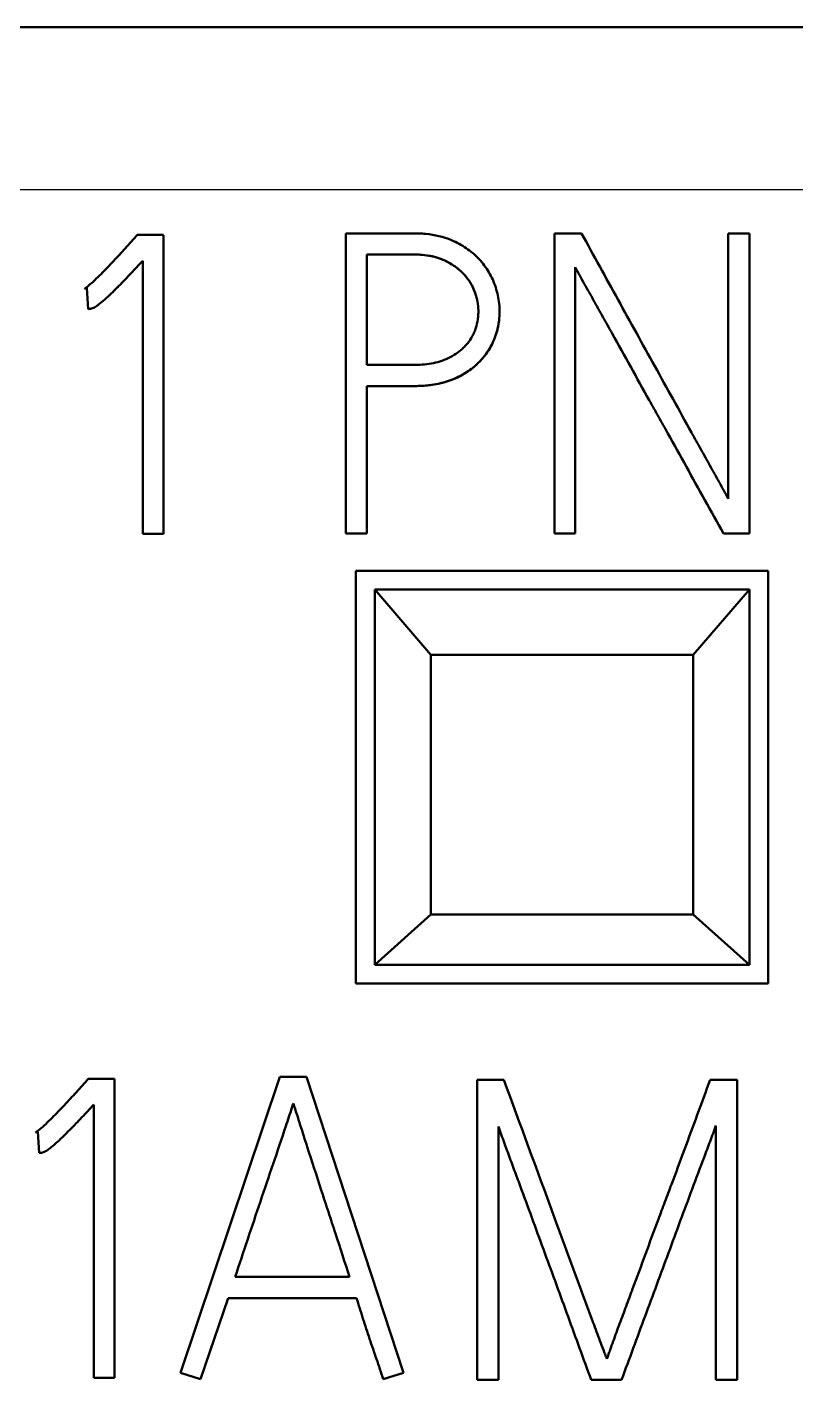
# Model space of a CAD drawing. Header units: millimetres. Extents: x 0 to 841, y 0 to 594.
# Drawn here: x 124.43 to 128.53, y 304.72 to 311.94 of the extents above; entities that cross this region are included whole.
import ezdxf

# ---------------------------------------------------------------- set-up
doc = ezdxf.new("R2010")
doc.units = ezdxf.units.MM
doc.layers.add('1', color=7, linetype='Continuous')

msp = doc.modelspace()

# ---------------------------------------------------------------- linework, layer by layer
at = {"layer": '1', "color": 7, "linetype": 'Continuous', "lineweight": 50}
for p, q in [((139.6826, 311.9369), (114.8826, 311.9369)), ((125.0157, 310.8282), (125.0001, 310.8103)), ((125.1555, 310.8282), (125.0157, 310.8282)), ((125.1555, 309.2345), (125.1555, 310.828)), ((126.1278, 310.8368), (126.1278, 309.2368)), ((127.3861, 310.8369), (127.2418, 310.8369)), ((127.2418, 310.8368), (127.2418, 309.2368)), ((128.2826, 310.8369), (128.1695, 310.8369)), ((128.1695, 310.8368), (128.1695, 309.4211)), ((128.2826, 309.2368), (128.2826, 310.8368)), ((126.2409, 310.1356), (126.2409, 310.7237)), ((125.0446, 310.6905), (125.0446, 309.2345)), ((127.3526, 309.2368), (127.3526, 310.657)), ((124.7472, 310.5463), (124.7338, 310.5418)), ((124.7338, 310.5418), (124.7472, 310.5463)), ((124.7338, 310.5418), (124.7338, 310.5418)), ((124.7472, 310.5463), (124.754, 310.4332)), ((124.7472, 310.5463), (124.7472, 310.5463)), ((124.7771, 310.4374), (124.7697, 310.4354)), ((124.7771, 310.4374), (124.7771, 310.4374)), ((126.9489, 310.4199), (126.9489, 310.4199)), ((126.2409, 309.2368), (126.2409, 310.0225)), ((125.1555, 309.2347), (125.0446, 309.2347)), ((125.0446, 309.2347), (125.1555, 309.2347)), ((126.2409, 309.2369), (126.1278, 309.2369)), ((126.1278, 309.2369), (126.2409, 309.2369)), ((127.3526, 309.2369), (127.2418, 309.2369)), ((127.2418, 309.2369), (127.3526, 309.2369)), ((128.2826, 309.2369), (128.1429, 309.2369)), ((128.1429, 309.2369), (128.2826, 309.2369)), ((128.1429, 309.2369), (128.1429, 309.2369)), ((126.1826, 309.0369), (126.1826, 306.8369)), ((128.3826, 309.0369), (126.1826, 309.0369)), ((128.3826, 306.8369), (128.3826, 309.0369)), ((128.2826, 308.9369), (126.2826, 308.9369)), ((126.2826, 308.9369), (126.5826, 308.5896)), ((126.2826, 306.9369), (126.2826, 308.9369)), ((127.9826, 308.5896), (128.2826, 308.9369)), ((128.2826, 308.9369), (128.2826, 306.9369)), ((126.5826, 308.5896), (127.9826, 308.5896)), ((126.5826, 308.5896), (126.5826, 307.2048)), ((127.9826, 307.2048), (127.9826, 308.5896)), ((126.5826, 307.2048), (126.2826, 306.9369)), ((126.5826, 307.2048), (127.9826, 307.2048)), ((128.2826, 306.9369), (127.9826, 307.2048)), ((128.2826, 306.9369), (126.2826, 306.9369)), ((126.1826, 306.8369), (128.3826, 306.8369)), ((124.7387, 306.3103), (124.7543, 306.3282)), ((124.7543, 306.3282), (124.8941, 306.3282)), ((124.8941, 306.328), (124.8941, 304.7345)), ((125.2471, 304.7613), (125.7773, 306.3392)), ((125.7773, 306.3392), (125.9194, 306.3392)), ((125.9194, 306.3392), (126.4366, 304.7613)), ((126.8296, 306.3228), (126.9717, 306.3228)), ((126.8296, 304.7226), (126.8296, 306.3226)), ((128.0724, 306.3228), (128.2167, 306.3228)), ((128.2167, 306.3226), (128.2167, 304.7226)), ((124.7833, 304.7345), (124.7833, 306.1905)), ((124.4725, 306.0418), (124.4858, 306.0463)), ((124.4858, 306.0463), (124.4725, 306.0418)), ((124.4725, 306.0418), (124.4725, 306.0418)), ((124.4926, 305.9332), (124.4858, 306.0463)), ((124.4858, 306.0463), (124.4858, 306.0463)), ((126.9428, 306.074), (126.9428, 304.7226)), ((128.1036, 304.7226), (128.1036, 306.0785)), ((124.4926, 305.9332), (124.4926, 305.9332)), ((124.5157, 305.9374), (124.5157, 305.9374)), ((125.5377, 305.2717), (126.1482, 305.2717)), ((125.3538, 304.7259), (125.5, 305.1585)), ((125.5, 305.1585), (125.3538, 304.7259)), ((125.5, 305.1585), (126.1859, 305.1585)), ((125.5, 305.1585), (125.5, 305.1585)), ((126.1859, 305.1585), (125.5, 305.1585)), ((126.1859, 305.1585), (126.1859, 305.1585)), ((124.7833, 304.7347), (124.8941, 304.7347)), ((124.8941, 304.7347), (124.7833, 304.7347)), ((125.2471, 304.7613), (125.3538, 304.7259)), ((125.3538, 304.7259), (125.2471, 304.7613)), ((125.2471, 304.7613), (125.2471, 304.7613)), ((126.328, 304.7259), (126.4366, 304.7613)), ((126.4366, 304.7613), (126.328, 304.7259)), ((126.4366, 304.7613), (126.4366, 304.7613)), ((125.3538, 304.7259), (125.3538, 304.7259)), ((126.328, 304.7259), (126.328, 304.7259)), ((126.8296, 304.7228), (126.9428, 304.7228)), ((126.9428, 304.7228), (126.8296, 304.7228)), ((127.4379, 304.7228), (127.4379, 304.7228)), ((127.4379, 304.7228), (127.5997, 304.7228)), ((127.5997, 304.7228), (127.4379, 304.7228)), ((127.5997, 304.7228), (127.5997, 304.7228)), ((128.1036, 304.7228), (128.2167, 304.7228)), ((128.2167, 304.7228), (128.1036, 304.7228))]:
    msp.add_line(p, q, dxfattribs=at)
at = {"layer": '1', "color": 7, "linetype": 'Continuous', "lineweight": 25}
msp.add_line((139.6826, 311.0681), (114.8826, 311.0681), dxfattribs=at)
at = {"layer": '1', "color": 7, "linetype": 'Continuous', "lineweight": 50}
for points, knots in [([(125.0001, 310.8103), (124.9791, 310.7867), (124.9578, 310.7635), (124.915, 310.7171), (124.8935, 310.6939), (124.8501, 310.6481), (124.8282, 310.6254), (124.7943, 310.5925), (124.7827, 310.5817), (124.7649, 310.5661), (124.759, 310.561), (124.7498, 310.5535), (124.7467, 310.551), (124.7404, 310.5462), (124.7373, 310.5439), (124.7338, 310.5418)], [0, 0, 0, 0, 0.25, 0.25, 0.5, 0.5, 0.75, 0.75, 0.875, 0.875, 0.9375, 0.9375, 0.96875, 0.96875, 1, 1, 1, 1]), ([(126.6927, 310.8002), (126.6487, 310.8189), (126.603, 310.8294), (126.5443, 310.8352), (126.5324, 310.836), (126.5146, 310.8367), (126.5086, 310.8368), (126.4967, 310.837), (126.4908, 310.8369), (126.461, 310.8369), (126.342, 310.8369), (126.223, 310.8369), (126.1278, 310.8369)], [0, 0, 0, 0, 0.25, 0.25, 0.3125, 0.3125, 0.34375, 0.34375, 0.375, 0.375, 0.5, 1, 1, 1, 1]), ([(126.2409, 310.0226), (126.2992, 310.0226), (126.3722, 310.0226), (126.4524, 310.0226), (126.4743, 310.0226), (126.4889, 310.0226), (126.4962, 310.0226), (126.5327, 310.023), (126.5617, 310.025), (126.6051, 310.0315), (126.6196, 310.0343), (126.6412, 310.0394), (126.6483, 310.0412), (126.6627, 310.0453), (126.6699, 310.0476), (126.7053, 310.0595), (126.7324, 310.0718), (126.7707, 310.0944), (126.7831, 310.1027), (126.807, 310.1207), (126.8184, 310.1303), (126.8508, 310.1607), (126.8701, 310.1831), (126.8949, 310.2205), (126.9023, 310.2333), (126.9155, 310.2598), (126.9212, 310.2733), (126.9311, 310.3011), (126.9353, 310.3153), (126.9421, 310.3444), (126.9446, 310.359), (126.9479, 310.3883), (126.9488, 310.403), (126.9489, 310.4325), (126.9482, 310.4474), (126.9436, 310.4918), (126.9373, 310.5206), (126.9236, 310.5627), (126.9183, 310.5766), (126.9062, 310.6038), (126.8994, 310.6169), (126.877, 310.655), (126.8593, 310.6785), (126.8338, 310.7057), (126.8285, 310.711), (126.8177, 310.7213), (126.8012, 310.7361), (126.7717, 310.7584), (126.7463, 310.7737), (126.72, 310.7878), (126.7065, 310.7943), (126.6927, 310.8002)], [0, 0, 0, 0, 0.125, 0.15625, 0.171875, 0.171875, 0.1875, 0.1875, 0.25, 0.25, 0.28125, 0.28125, 0.296875, 0.296875, 0.3125, 0.3125, 0.375, 0.375, 0.40625, 0.40625, 0.4375, 0.4375, 0.5, 0.5, 0.53125, 0.53125, 0.5625, 0.5625, 0.59375, 0.59375, 0.625, 0.625, 0.65625, 0.65625, 0.6875, 0.6875, 0.75, 0.75, 0.78125, 0.78125, 0.8125, 0.8125, 0.875, 0.875, 0.890625, 0.890625, 0.90625, 0.9375, 0.96875, 0.96875, 1, 1, 1, 1]), ([(128.1695, 309.4212), (128.1616, 309.4361), (128.1535, 309.4509), (128.1372, 309.4804), (128.129, 309.4952), (128.1044, 309.5393), (128.0879, 309.5687), (128.0552, 309.6277), (128.0388, 309.6571), (128.0059, 309.716), (127.9894, 309.7454), (127.9403, 309.8338), (127.9077, 309.8928), (127.8425, 310.0108), (127.8096, 310.0697), (127.7442, 310.1876), (127.7116, 310.2466), (127.6464, 310.3646), (127.5487, 310.5417), (127.4511, 310.7188), (127.3861, 310.8369)], [0, 0, 0, 0, 0.03125, 0.03125, 0.0625, 0.0625, 0.125, 0.125, 0.1875, 0.1875, 0.25, 0.25, 0.375, 0.375, 0.5, 0.5, 0.625, 0.625, 0.75, 1, 1, 1, 1]), ([(126.2409, 310.7238), (126.3043, 310.7238), (126.3836, 310.7238), (126.4629, 310.7238), (126.4867, 310.7238), (126.4946, 310.7239), (126.5104, 310.7237), (126.5183, 310.7234), (126.542, 310.722), (126.5577, 310.7202), (126.581, 310.7162), (126.5888, 310.7146), (126.6043, 310.7108), (126.612, 310.7086), (126.6348, 310.7012), (126.6494, 310.695), (126.6777, 310.6811), (126.6915, 310.6733), (126.7114, 310.66), (126.7179, 310.6553), (126.7303, 310.6455), (126.7363, 310.6404), (126.7536, 310.6245), (126.7643, 310.6129), (126.7838, 310.5882), (126.7927, 310.5748), (126.8077, 310.5471), (126.8139, 310.5327), (126.8241, 310.503), (126.8282, 310.4875), (126.8338, 310.4566), (126.8354, 310.441), (126.8359, 310.4175), (126.8357, 310.4096), (126.8347, 310.3938), (126.8339, 310.3859), (126.8304, 310.3626), (126.8268, 310.3473), (126.8196, 310.325), (126.8169, 310.3176), (126.8108, 310.3031), (126.8073, 310.2959), (126.796, 310.275), (126.7828, 310.2555), (126.767, 310.238), (126.756, 310.2267), (126.7501, 310.2212), (126.7321, 310.2057), (126.7193, 310.1965), (126.6923, 310.18), (126.678, 310.1727), (126.6562, 310.1632), (126.6489, 310.1603), (126.634, 310.155), (126.6265, 310.1526), (126.6036, 310.1463), (126.5879, 310.1432), (126.5564, 310.1386), (126.5407, 310.1372), (126.517, 310.136), (126.5091, 310.1358), (126.4934, 310.1357), (126.4855, 310.1358), (126.4618, 310.1358), (126.3829, 310.1358), (126.304, 310.1358), (126.2409, 310.1358)], [0, 0, 0, 0, 0.125, 0.15625, 0.15625, 0.171875, 0.171875, 0.1875, 0.1875, 0.21875, 0.21875, 0.234375, 0.234375, 0.25, 0.25, 0.28125, 0.28125, 0.3125, 0.3125, 0.328125, 0.328125, 0.34375, 0.34375, 0.375, 0.375, 0.40625, 0.40625, 0.4375, 0.4375, 0.46875, 0.46875, 0.5, 0.5, 0.515625, 0.515625, 0.53125, 0.53125, 0.5625, 0.5625, 0.578125, 0.578125, 0.59375, 0.59375, 0.625, 0.640625, 0.640625, 0.65625, 0.65625, 0.6875, 0.6875, 0.71875, 0.71875, 0.734375, 0.734375, 0.75, 0.75, 0.78125, 0.78125, 0.8125, 0.8125, 0.828125, 0.828125, 0.84375, 0.84375, 0.875, 1, 1, 1, 1]), ([(126.8207, 310.5127), (126.8199, 310.5151), (126.8191, 310.5175), (126.8157, 310.5273), (126.8128, 310.5347), (126.8063, 310.5492), (126.7958, 310.5703), (126.7783, 310.5962), (126.7628, 310.6141), (126.752, 310.6257), (126.7463, 310.6313), (126.7288, 310.6472), (126.7163, 310.6568), (126.69, 310.6742), (126.676, 310.682), (126.6546, 310.6924), (126.6474, 310.6956), (126.6328, 310.7016), (126.618, 310.707), (126.6028, 310.7112), (126.5873, 310.7149), (126.5795, 310.7165), (126.5559, 310.7205), (126.5402, 310.7221), (126.5166, 310.7235), (126.5087, 310.7237), (126.493, 310.7239), (126.4851, 310.7238), (126.4615, 310.7238), (126.3827, 310.7238), (126.3039, 310.7238), (126.2409, 310.7238)], [0, 0, 0, 0, 0.011195, 0.011195, 0.046509, 0.046509, 0.081824, 0.152453, 0.187767, 0.187767, 0.223082, 0.223082, 0.29371, 0.29371, 0.364339, 0.364339, 0.399654, 0.399654, 0.434968, 0.470283, 0.470283, 0.505597, 0.505597, 0.576226, 0.576226, 0.611541, 0.611541, 0.646855, 0.646855, 0.717484, 1, 1, 1, 1]), ([(124.7771, 310.4374), (124.7809, 310.4386), (124.7844, 310.4403), (124.7911, 310.4441), (124.8008, 310.4502), (124.81, 310.4572), (124.8281, 310.4716), (124.8397, 310.4818), (124.8738, 310.5131), (124.8957, 310.5347), (124.939, 310.5786), (124.9604, 310.6008), (125.0027, 310.6455), (125.0237, 310.668), (125.0446, 310.6906)], [0, 0, 0, 0, 0.03125, 0.03125, 0.0625, 0.125, 0.125, 0.25, 0.25, 0.5, 0.5, 0.75, 0.75, 1, 1, 1, 1]), ([(125.0446, 310.6906), (125.0237, 310.668), (125.0027, 310.6455), (124.9604, 310.6008), (124.939, 310.5785), (124.9094, 310.5486), (124.9014, 310.5406), (124.8934, 310.5327)], [0, 0, 0, 0, 0.422543, 0.422543, 0.845085, 0.845085, 1, 1, 1, 1]), ([(127.3526, 310.6572), (127.3602, 310.642), (127.3683, 310.6271), (127.3845, 310.5974), (127.3928, 310.5827), (127.4094, 310.5532), (127.4178, 310.5384), (127.4344, 310.5089), (127.4592, 310.4646), (127.484, 310.4203), (127.5171, 310.3612), (127.5336, 310.3317), (127.616, 310.1838), (127.6815, 310.0652), (127.764, 309.9174), (127.7806, 309.8879), (127.8137, 309.8288), (127.8633, 309.7401), (127.9127, 309.6514), (128.0114, 309.4738), (128.077, 309.3553), (128.1429, 309.2369)], [0, 0, 0, 0, 0.03125, 0.03125, 0.0625, 0.0625, 0.09375, 0.09375, 0.125, 0.1875, 0.1875, 0.25, 0.25, 0.5, 0.5, 0.5625, 0.5625, 0.625, 0.75, 0.75, 1, 1, 1, 1]), ([(124.754, 310.4332), (124.7579, 310.4332), (124.7618, 310.4337), (124.7695, 310.4352), (124.7733, 310.4363), (124.7771, 310.4374)], [0, 0, 0, 0, 0.5, 0.5, 1, 1, 1, 1]), ([(124.8089, 310.4564), (124.8052, 310.4536), (124.8014, 310.4509), (124.7943, 310.4461), (124.791, 310.444), (124.7843, 310.4403), (124.7808, 310.4385), (124.7771, 310.4374)], [0, 0, 0, 0, 0.377432, 0.377432, 0.688716, 0.688716, 1, 1, 1, 1]), ([(126.946, 310.3714), (126.9454, 310.3661), (126.9446, 310.3608), (126.9426, 310.3482), (126.9412, 310.3409), (126.9364, 310.3192), (126.9323, 310.3051), (126.9228, 310.2775), (126.9173, 310.2639), (126.9046, 310.2375), (126.8974, 310.2247), (126.8732, 310.1872), (126.8543, 310.1646), (126.8225, 310.1339), (126.8112, 310.1242), (126.7877, 310.106), (126.7634, 310.0892), (126.7374, 310.0753), (126.7107, 310.0626), (126.6969, 310.057), (126.6548, 310.0421), (126.6262, 310.0351), (126.5826, 310.028), (126.5679, 310.0262), (126.5385, 310.0237), (126.5236, 310.023), (126.5013, 310.0226), (126.4938, 310.0226), (126.479, 310.0226), (126.4566, 310.0226), (126.3748, 310.0226), (126.3004, 310.0226), (126.2409, 310.0226)], [0, 0, 0, 0, 0.018399, 0.018399, 0.043568, 0.043568, 0.093907, 0.093907, 0.144245, 0.144245, 0.194584, 0.194584, 0.295261, 0.295261, 0.345599, 0.345599, 0.395938, 0.446276, 0.446276, 0.496615, 0.496615, 0.597292, 0.597292, 0.64763, 0.64763, 0.697969, 0.697969, 0.723138, 0.723138, 0.748307, 0.798646, 1, 1, 1, 1]), ([(127.5221, 304.8359), (127.5247, 304.8437), (127.5274, 304.8515), (127.5329, 304.8671), (127.5357, 304.8749), (127.544, 304.8982), (127.5496, 304.9137), (127.5666, 304.9603), (127.5779, 304.9913), (127.6009, 305.0533), (127.6125, 305.0842), (127.6357, 305.1461), (127.6704, 305.2389), (127.7048, 305.3318), (127.7503, 305.4558), (127.7731, 305.5179), (127.8079, 305.6107), (127.8196, 305.6415), (127.8429, 305.7034), (127.8777, 305.7961), (127.9585, 306.0128), (128.027, 306.1987), (128.0724, 306.3228)], [0, 0, 0, 0, 0.015625, 0.015625, 0.03125, 0.03125, 0.0625, 0.0625, 0.125, 0.125, 0.1875, 0.1875, 0.25, 0.375, 0.375, 0.5, 0.5, 0.5625, 0.5625, 0.625, 0.75, 1, 1, 1, 1]), ([(124.4725, 306.0418), (124.4759, 306.0438), (124.4791, 306.0462), (124.4854, 306.051), (124.4946, 306.0584), (124.5036, 306.0661), (124.5213, 306.0817), (124.5329, 306.0925), (124.5669, 306.1254), (124.5888, 306.1481), (124.6322, 306.1939), (124.6536, 306.2171), (124.6964, 306.2635), (124.7177, 306.2867), (124.7387, 306.3103)], [0, 0, 0, 0, 0.03125, 0.03125, 0.0625, 0.125, 0.125, 0.25, 0.25, 0.5, 0.5, 0.75, 0.75, 1, 1, 1, 1]), ([(124.7833, 306.1906), (124.7624, 306.168), (124.7414, 306.1455), (124.699, 306.1007), (124.6777, 306.0785), (124.6343, 306.0347), (124.6124, 306.0131), (124.5783, 305.9818), (124.5668, 305.9716), (124.5487, 305.9572), (124.5426, 305.9526), (124.5329, 305.9461), (124.5297, 305.944), (124.5229, 305.9403), (124.5195, 305.9385), (124.5157, 305.9374)], [0, 0, 0, 0, 0.25, 0.25, 0.5, 0.5, 0.75, 0.75, 0.875, 0.875, 0.9375, 0.9375, 0.96875, 0.96875, 1, 1, 1, 1]), ([(125.8485, 306.1971), (125.846, 306.1894), (125.8434, 306.1816), (125.8355, 306.1575), (125.8301, 306.1413), (125.8193, 306.1087), (125.8139, 306.0925), (125.8085, 306.0762)], [0, 0, 0, 0, 0.193208, 0.193208, 0.596604, 0.596604, 1, 1, 1, 1]), ([(126.1482, 305.2717), (126.1235, 305.3489), (126.0988, 305.4261), (126.0611, 305.5417), (126.0483, 305.5802), (126.023, 305.6572), (126.0103, 305.6957), (125.9724, 305.8112), (125.9476, 305.8884), (125.9102, 306.0041), (125.8978, 306.0427), (125.8795, 306.1007), (125.8733, 306.12), (125.861, 306.1586), (125.8548, 306.1779), (125.8485, 306.1971)], [0, 0, 0, 0, 0.25, 0.25, 0.375, 0.375, 0.5, 0.5, 0.75, 0.75, 0.875, 0.875, 0.9375, 0.9375, 1, 1, 1, 1]), ([(125.8085, 306.0762), (125.7864, 306.009), (125.7638, 305.942), (125.7182, 305.8081), (125.6952, 305.7412), (125.6498, 305.6072), (125.6275, 305.54), (125.5826, 305.4059), (125.5601, 305.3388), (125.5377, 305.2717)], [0, 0, 0, 0, 0.25, 0.25, 0.5, 0.5, 0.75, 0.75, 1, 1, 1, 1]), ([(127.4379, 304.7228), (127.3965, 304.8354), (127.3556, 304.9481), (127.294, 305.1171), (127.2735, 305.1735), (127.232, 305.286), (127.2111, 305.3422), (127.1698, 305.4548), (127.1493, 305.5112), (127.1082, 305.6238), (127.0874, 305.6801), (127.0562, 305.7644), (127.0458, 305.7925), (127.0249, 305.8487), (127.0144, 305.8768), (126.9936, 305.9331), (126.9834, 305.9613), (126.9629, 306.0176), (126.9526, 306.0458), (126.9428, 306.0741)], [0, 0, 0, 0, 0.25, 0.25, 0.375, 0.375, 0.5, 0.5, 0.625, 0.625, 0.75, 0.75, 0.8125, 0.8125, 0.875, 0.875, 0.9375, 0.9375, 1, 1, 1, 1]), ([(128.1036, 306.0787), (128.0934, 306.0503), (128.0827, 306.0221), (128.0613, 305.9658), (128.0506, 305.9376), (128.0186, 305.8531), (127.9976, 305.7966), (127.9553, 305.6837), (127.9342, 305.6273), (127.8923, 305.5142), (127.8716, 305.4576), (127.809, 305.288), (127.767, 305.175), (127.6833, 304.9489), (127.6415, 304.8359), (127.5997, 304.7228)], [0, 0, 0, 0, 0.0625, 0.0625, 0.125, 0.125, 0.25, 0.25, 0.375, 0.375, 0.5, 0.5, 0.75, 0.75, 1, 1, 1, 1]), ([(124.4926, 305.9332), (124.4966, 305.9332), (124.5005, 305.9337), (124.5082, 305.9352), (124.512, 305.9363), (124.5157, 305.9374)], [0, 0, 0, 0, 0.5, 0.5, 1, 1, 1, 1]), ([(124.5157, 305.9374), (124.512, 305.9363), (124.5082, 305.9352), (124.5005, 305.9337), (124.4966, 305.9332), (124.4926, 305.9332)], [0, 0, 0, 0, 0.5, 0.5, 1, 1, 1, 1]), ([(127.2357, 305.606), (127.2587, 305.5415), (127.2819, 305.4771), (127.3288, 305.3485), (127.3527, 305.2843), (127.4005, 305.156), (127.4245, 305.0918), (127.4606, 304.9957), (127.4726, 304.9636), (127.4906, 304.9155), (127.4966, 304.8995), (127.5057, 304.8755), (127.5088, 304.8675), (127.5135, 304.8556), (127.5151, 304.8516), (127.5184, 304.8437), (127.5201, 304.8397), (127.5221, 304.8359)], [0, 0, 0, 0, 0.25, 0.25, 0.5, 0.5, 0.75, 0.75, 0.875, 0.875, 0.9375, 0.9375, 0.96875, 0.96875, 0.984375, 0.984375, 1, 1, 1, 1]), ([(126.328, 304.7259), (126.3166, 304.7621), (126.3045, 304.7981), (126.2859, 304.8519), (126.2797, 304.8698), (126.2674, 304.9057), (126.2613, 304.9237), (126.2433, 304.9777), (126.2317, 305.0138), (126.2085, 305.0861), (126.1971, 305.1223), (126.1859, 305.1585)], [0, 0, 0, 0, 0.25, 0.25, 0.375, 0.375, 0.5, 0.5, 0.75, 0.75, 1, 1, 1, 1])]:
    msp.add_open_spline(points, degree=3, knots=knots, dxfattribs=at)
msp.add_open_spline([(126.9717, 306.3228), (127.0593, 306.0837), (127.1473, 305.8448), (127.2357, 305.606)], degree=3, dxfattribs=at)

doc.saveas('drawing.dxf')
